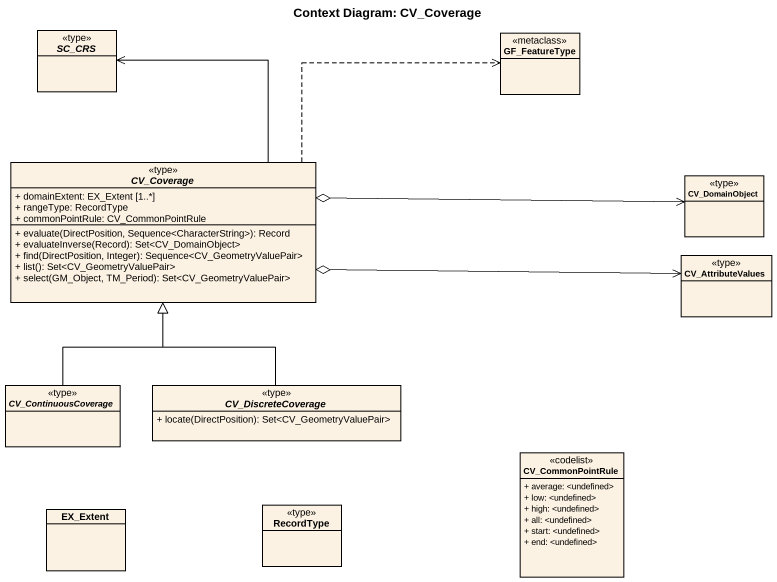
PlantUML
@startuml
title Context Diagram: CV_Coverage
hide circle
hide empty members
skinparam classAttributeIconSize 0
abstract class SC_CRS <<type>>
class GF_FeatureType <<metaclass>>
abstract class CV_Coverage <<type>> {
  + domainExtent: EX_Extent [1..*]
  + rangeType: RecordType
  + commonPointRule: CV_CommonPointRule
  + evaluate(DirectPosition, Sequence<CharacterString>): Record
  + evaluateInverse(Record): Set<CV_DomainObject>
  + find(DirectPosition, Integer): Sequence<CV_GeometryValuePair>
  + list(): Set<CV_GeometryValuePair>
  + select(GM_Object, TM_Period): Set<CV_GeometryValuePair>
}
class CV_DomainObject <<type>>
class CV_AttributeValues <<type>>
abstract class CV_ContinuousCoverage <<type>>
abstract class CV_DiscreteCoverage <<type>> {
  + locate(DirectPosition): Set<CV_GeometryValuePair>
}
class CV_CommonPointRule <<codelist>> {
  + average: <undefined>
  + low: <undefined>
  + high: <undefined>
  + all: <undefined>
  + start: <undefined>
  + end: <undefined>
}
class EX_Extent
class RecordType <<type>>
CV_Coverage -up-> SC_CRS
CV_Coverage .right.> GF_FeatureType
CV_DomainObject <-left-o CV_Coverage
CV_AttributeValues <-left-o CV_Coverage
CV_ContinuousCoverage -up-|> CV_Coverage
CV_DiscreteCoverage -up-|> CV_Coverage
@enduml
